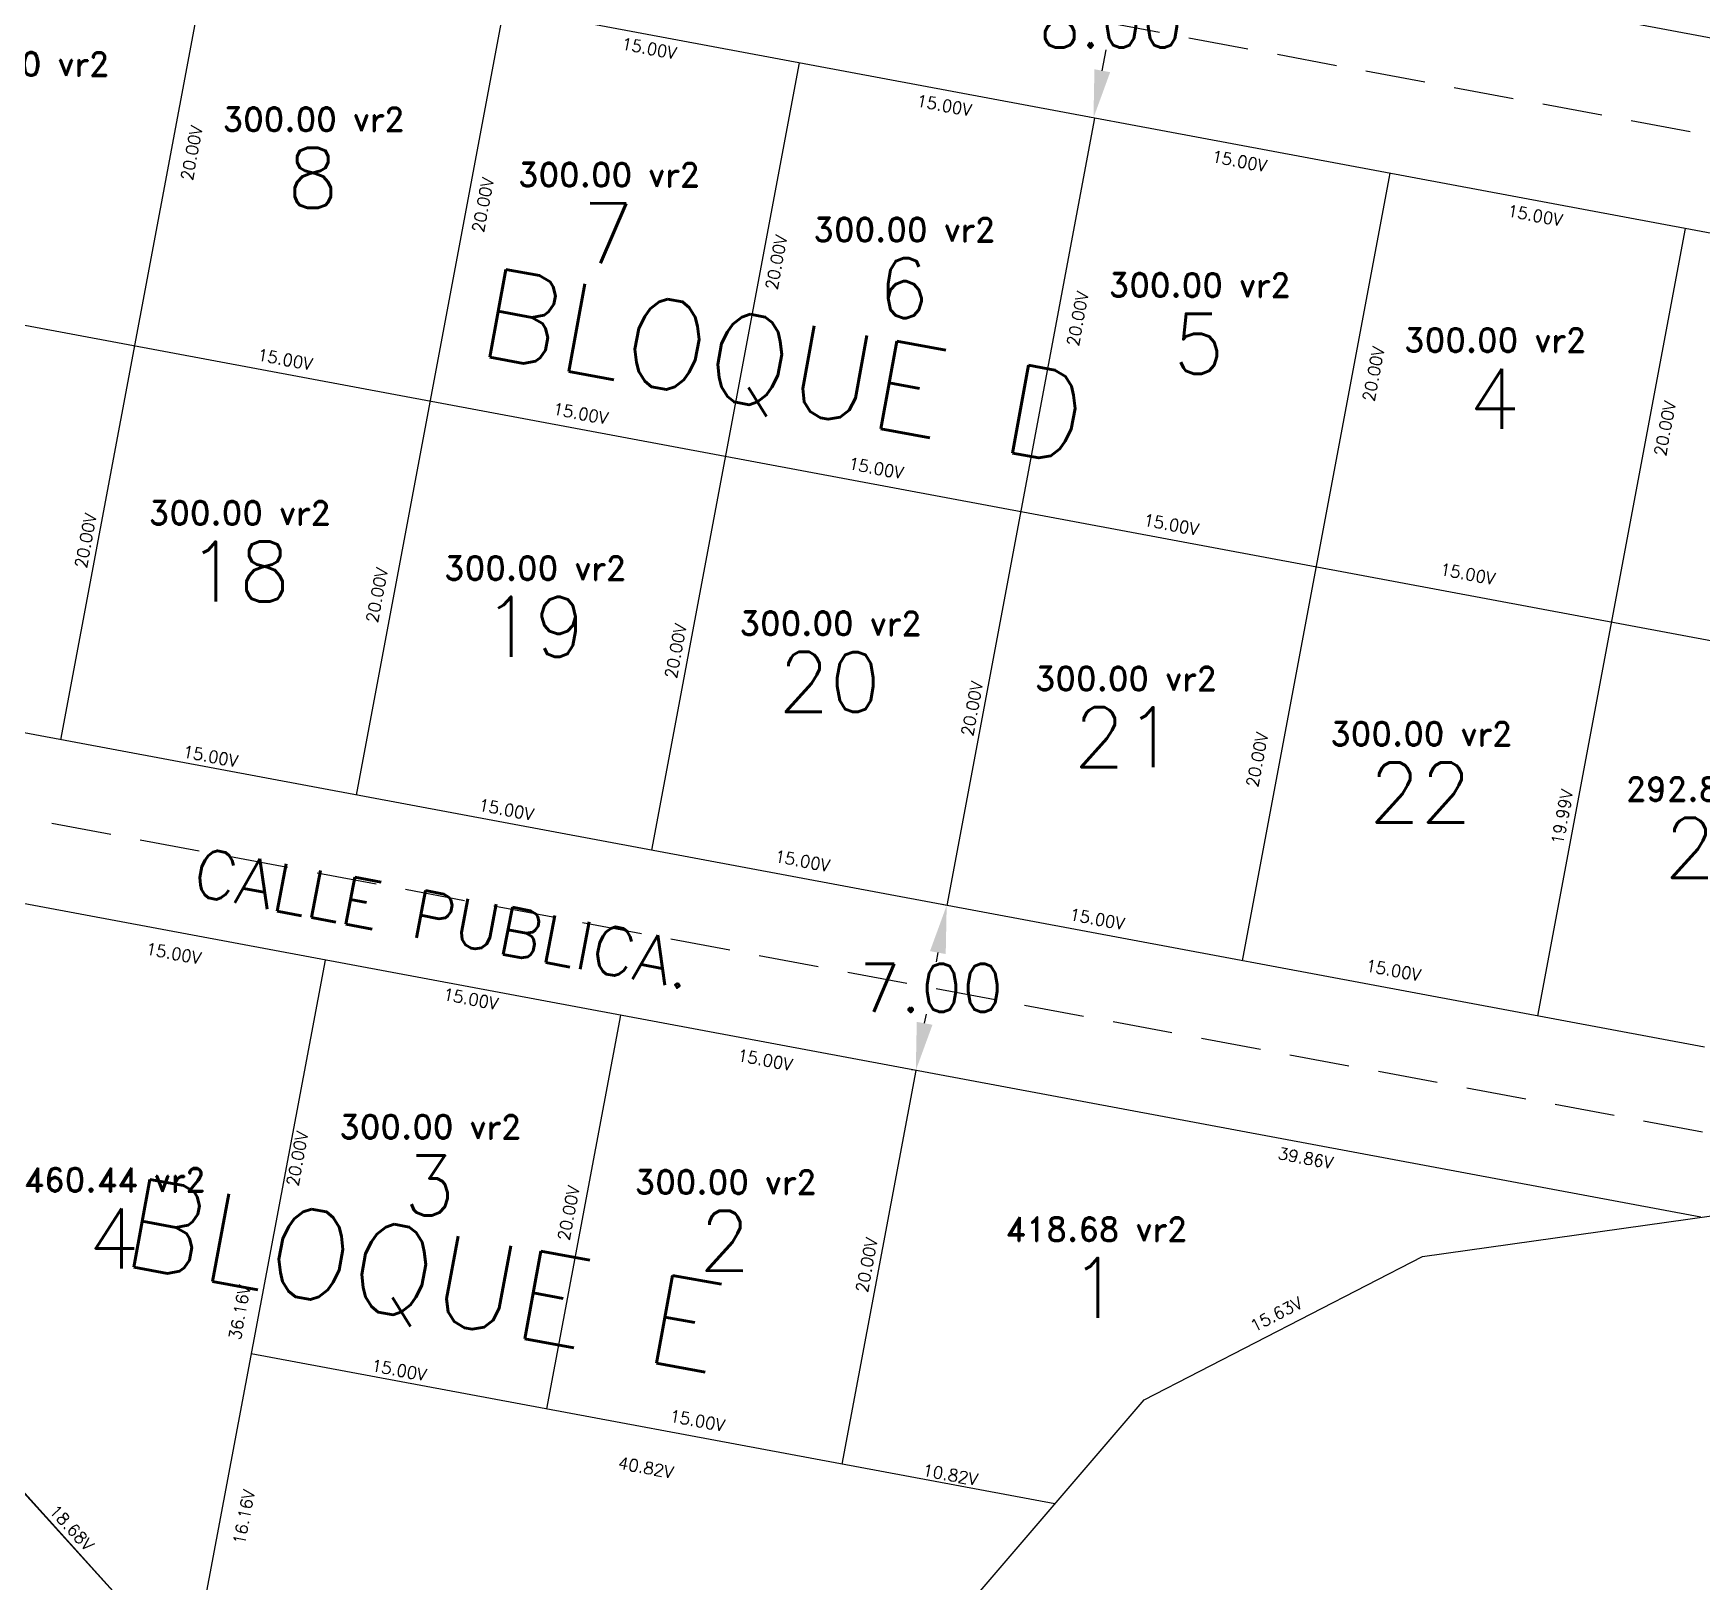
# Model space of a CAD drawing. Header units: metres. Extents: x 294898 to 295286, y 1620966 to 1622103.
# Drawn here: x 294975.3 to 295044.8, y 1621913.4 to 1621978 of the extents above; entities that cross this region are included whole.
import ezdxf
from ezdxf.enums import TextEntityAlignment as Align

# ---------------------------------------------------------------- set-up
doc = ezdxf.new("R2010")
doc.units = ezdxf.units.M
doc.linetypes.add('DASHED2', pattern=[0.375, 0.25, -0.125])
doc.layers.add('CVL_CUADCON_TIT', color=1, linetype='Continuous')
doc.layers.add('Medidas Numeracion', color=7, linetype='Continuous')
doc.styles.add('HUECA1', font='hueca1.shx')
doc.styles.get("Standard").update_dxf_attribs({"font": 'simplex.shx'})
doc.dimstyles.new('COTAS LOTES', dxfattribs={"dimscale": 0.25, "dimtxt": 2, "dimasz": 0.18, "dimexe": 0.18, "dimexo": 0.0625, "dimgap": 0.09, "dimtad": 0, "dimlfac": 1.1976, "dimzin": 0, "dimdsep": 46, "dimtxsty": 'Standard', "dimblk": 'NONE', "dimcen": 0, "dimse1": 1, "dimse2": 1, "dimsd1": 1, "dimsd2": 1, "dimadec": 0, "dimazin": 0, "dimtfac": 1, "dimtofl": 0, "dimtmove": 0, "dimatfit": 3, "dimldrblk": 'NONE', "dimfxl": 1, "dimtolj": 1, "dimtzin": 0, "dimarcsym": 0})
doc.dimstyles.get("Standard").update_dxf_attribs({"dimtxt": 0.18, "dimasz": 0.18, "dimexe": 0.18, "dimexo": 0.0625, "dimgap": 0.09, "dimtad": 0, "dimtih": 1, "dimtoh": 1, "dimdec": 4, "dimzin": 0, "dimdsep": 46, "dimtxsty": 'Standard', "dimcen": 0.09, "dimadec": 0, "dimazin": 0, "dimtfac": 1, "dimtdec": 4, "dimtofl": 0, "dimtmove": 0, "dimatfit": 3, "dimfxl": 1, "dimtolj": 1, "dimtzin": 0, "dimarcsym": 0})

# ---------------------------------------------------------------- blocks, each defined once
blk = doc.blocks.new('*D158')
at = {"layer": 'Defpoints', "color": 0, "transparency": 16777216}
for p in [(295044.122, 1621969.861, 774.533), (295056.432, 1621967.552, 774.533), (295056.285, 1621966.767)]:
    blk.add_point(p, dxfattribs=at)
at = {"color": 0, "transparency": 16777216, "insert": (295050.13, 1621967.922), "char_height": 0.5, "attachment_point": 5, "rotation": 349.37377}
blk.add_mtext('\\A1;15.00V', dxfattribs=at)
blk = doc.blocks.new('_None')
blk = doc.blocks.new('*D159')
at = {"layer": 'Defpoints', "color": 0, "transparency": 16777216}
for p in [(295044.122, 1621969.861, 774.533), (295041.043, 1621953.448, 774.533), (295041.734, 1621953.318)]:
    blk.add_point(p, dxfattribs=at)
at = {"color": 0, "transparency": 16777216, "insert": (295043.274, 1621961.525), "char_height": 0.5, "attachment_point": 5, "rotation": 79.37377}
blk.add_mtext('\\A1;20.00V', dxfattribs=at)
blk = doc.blocks.new('*D160')
at = {"layer": 'Defpoints', "color": 0, "transparency": 16777216}
for p in [(295041.043, 1621953.448, 774.533), (295053.527, 1621952.066), (295053.353, 1621951.138, 774.533)]:
    blk.add_point(p, dxfattribs=at)
at = {"color": 0, "transparency": 16777216, "insert": (295047.372, 1621953.22), "char_height": 0.5, "attachment_point": 5, "rotation": 349.37377}
blk.add_mtext('\\A1;15.00V', dxfattribs=at)
blk = doc.blocks.new('*D161')
at = {"layer": 'Defpoints', "color": 0, "transparency": 16777216}
for p in [(295031.81, 1621972.164, 774.533), (295044.122, 1621969.861, 774.533), (295044.009, 1621969.259)]:
    blk.add_point(p, dxfattribs=at)
at = {"color": 0, "transparency": 16777216, "insert": (295037.854, 1621970.41), "char_height": 0.5, "attachment_point": 5, "rotation": 349.40728}
blk.add_mtext('\\A1;15.00V', dxfattribs=at)
blk = doc.blocks.new('*D162')
at = {"layer": 'Defpoints', "color": 0, "transparency": 16777216}
for p in [(295031.81, 1621972.164, 774.533), (295028.731, 1621955.75, 774.533), (295029.587, 1621955.59)]:
    blk.add_point(p, dxfattribs=at)
at = {"color": 0, "transparency": 16777216, "insert": (295031.127, 1621963.796), "char_height": 0.5, "attachment_point": 5, "rotation": 79.37377}
blk.add_mtext('\\A1;20.00V', dxfattribs=at)
blk = doc.blocks.new('*D163')
at = {"layer": 'Defpoints', "color": 0, "transparency": 16777216}
for p in [(295028.731, 1621955.75, 774.533), (295041.203, 1621954.305), (295041.041, 1621953.441, 774.533)]:
    blk.add_point(p, dxfattribs=at)
at = {"color": 0, "transparency": 16777216, "insert": (295035.048, 1621955.46), "char_height": 0.5, "attachment_point": 5, "rotation": 349.37377}
blk.add_mtext('\\A1;15.00V', dxfattribs=at)
blk = doc.blocks.new('*D164')
at = {"layer": 'Defpoints', "color": 0, "transparency": 16777216}
for p in [(295019.499, 1621974.466, 774.533), (295031.809, 1621972.157, 774.533), (295031.689, 1621971.517)]:
    blk.add_point(p, dxfattribs=at)
at = {"color": 0, "transparency": 16777216, "insert": (295025.534, 1621972.672), "char_height": 0.5, "attachment_point": 5, "rotation": 349.37377}
blk.add_mtext('\\A1;15.00V', dxfattribs=at)
blk = doc.blocks.new('*D165')
at = {"layer": 'Defpoints', "color": 0, "transparency": 16777216}
for p in [(295019.499, 1621974.466, 774.533), (295016.429, 1621958.051, 774.533), (295017.262, 1621957.895)]:
    blk.add_point(p, dxfattribs=at)
at = {"color": 0, "transparency": 16777216, "insert": (295018.797, 1621966.103), "char_height": 0.5, "attachment_point": 5, "rotation": 79.40728}
blk.add_mtext('\\A1;20.00V', dxfattribs=at)
blk = doc.blocks.new('*D166')
at = {"layer": 'Defpoints', "color": 0, "transparency": 16777216}
for p in [(295016.419, 1621958.053, 774.533), (295028.846, 1621956.368), (295028.731, 1621955.75, 774.533)]:
    blk.add_point(p, dxfattribs=at)
at = {"color": 0, "transparency": 16777216, "insert": (295022.691, 1621957.519), "char_height": 0.5, "attachment_point": 5, "rotation": 349.40728}
blk.add_mtext('\\A1;15.00V', dxfattribs=at)
blk = doc.blocks.new('*D167')
at = {"layer": 'Defpoints', "color": 0, "transparency": 16777216}
for p in [(295004.108, 1621960.355, 774.533), (295016.544, 1621958.715), (295016.418, 1621958.045, 774.533)]:
    blk.add_point(p, dxfattribs=at)
at = {"color": 0, "transparency": 16777216, "insert": (295010.389, 1621959.87), "char_height": 0.5, "attachment_point": 5, "rotation": 349.37377}
blk.add_mtext('\\A1;15.00V', dxfattribs=at)
blk = doc.blocks.new('*D168')
at = {"layer": 'Defpoints', "color": 0, "transparency": 16777216}
for p in [(295007.187, 1621976.769, 774.533), (295004.117, 1621960.353, 774.533), (295004.699, 1621960.245)]:
    blk.add_point(p, dxfattribs=at)
at = {"color": 0, "transparency": 16777216, "insert": (295006.234, 1621968.452), "char_height": 0.5, "attachment_point": 5, "rotation": 79.40728}
blk.add_mtext('\\A1;20.00V', dxfattribs=at)
blk = doc.blocks.new('*D169')
at = {"layer": 'Defpoints', "color": 0, "transparency": 16777216}
for p in [(295007.187, 1621976.769, 774.533), (295019.499, 1621974.466, 774.533), (295019.383, 1621973.846)]:
    blk.add_point(p, dxfattribs=at)
at = {"color": 0, "transparency": 16777216, "insert": (295013.227, 1621974.998), "char_height": 0.5, "attachment_point": 5, "rotation": 349.40728}
blk.add_mtext('\\A1;15.00V', dxfattribs=at)
blk = doc.blocks.new('*D170')
at = {"layer": 'Defpoints', "color": 0, "transparency": 16777216}
for p in [(294991.796, 1621962.658, 774.533), (295004.228, 1621960.997), (295004.107, 1621960.348, 774.533)]:
    blk.add_point(p, dxfattribs=at)
at = {"color": 0, "transparency": 16777216, "insert": (294998.073, 1621962.151), "char_height": 0.5, "attachment_point": 5, "rotation": 349.37377}
blk.add_mtext('\\A1;15.00V', dxfattribs=at)
blk = doc.blocks.new('*D171')
at = {"layer": 'Defpoints', "color": 0, "transparency": 16777216}
for p in [(294979.485, 1621964.96, 774.533), (294979.596, 1621965.557), (294991.796, 1621962.658, 774.533)]:
    blk.add_point(p, dxfattribs=at)
at = {"color": 0, "transparency": 16777216, "insert": (294985.752, 1621964.405), "char_height": 0.5, "attachment_point": 5, "rotation": 349.40728}
blk.add_mtext('\\A1;15.00V', dxfattribs=at)
blk = doc.blocks.new('*D172')
at = {"layer": 'Defpoints', "color": 0, "transparency": 16777216}
for p in [(294982.564, 1621981.374, 774.533), (294983.404, 1621981.216), (294979.485, 1621964.96, 774.533)]:
    blk.add_point(p, dxfattribs=at)
at = {"color": 0, "transparency": 16777216, "insert": (294981.864, 1621973.009), "char_height": 0.5, "attachment_point": 5, "rotation": 79.37499}
blk.add_mtext('\\A1;20.00V', dxfattribs=at)
blk = doc.blocks.new('*D174')
at = {"layer": 'Defpoints', "color": 0, "transparency": 16777216}
for p in [(294994.876, 1621979.071, 774.533), (294991.796, 1621962.658, 774.533), (294992.446, 1621962.536)]:
    blk.add_point(p, dxfattribs=at)
at = {"color": 0, "transparency": 16777216, "insert": (294994.005, 1621970.847), "char_height": 0.5, "attachment_point": 5, "rotation": 79.37377}
blk.add_mtext('\\A1;20.00V', dxfattribs=at)
blk = doc.blocks.new('*D175')
at = {"layer": 'Defpoints', "color": 0, "transparency": 16777216}
for p in [(294994.875, 1621979.068, 774.533), (295007.185, 1621976.758, 774.533), (295007.084, 1621976.218)]:
    blk.add_point(p, dxfattribs=at)
at = {"color": 0, "transparency": 16777216, "insert": (295000.929, 1621977.373), "char_height": 0.5, "attachment_point": 5, "rotation": 349.37377}
blk.add_mtext('\\A1;15.00V', dxfattribs=at)
blk = doc.blocks.new('*D178')
at = {"layer": 'Defpoints', "color": 0, "transparency": 16777216}
for p in [(294967.173, 1621967.262, 774.533), (294979.483, 1621964.953, 774.533), (294979.597, 1621965.557)]:
    blk.add_point(p, dxfattribs=at)
at = {"color": 0, "transparency": 16777216, "insert": (294973.442, 1621966.711), "char_height": 0.5, "attachment_point": 5, "rotation": 349.37377}
blk.add_mtext('\\A1;15.00V', dxfattribs=at)
blk = doc.blocks.new('*D204')
at = {"layer": 'Defpoints', "color": 0, "transparency": 16777216}
for p in [(295041.803, 1621979.24), (295041.657, 1621978.461, 774.533), (295053.969, 1621976.159, 774.533)]:
    blk.add_point(p, dxfattribs=at)
at = {"color": 0, "transparency": 16777216, "insert": (295047.959, 1621978.088), "char_height": 0.5, "attachment_point": 5, "rotation": 349.40728}
blk.add_mtext('\\A1;15.00V', dxfattribs=at)
blk = doc.blocks.new('*D270')
at = {"layer": 'Defpoints', "color": 0, "transparency": 16777216}
for p in [(294971.262, 1621921.131, 774.533), (294982.16, 1621909.97), (294981.859, 1621909.691, 774.533)]:
    blk.add_point(p, dxfattribs=at)
at = {"color": 0, "transparency": 16777216, "insert": (294976.862, 1621915.69), "char_height": 0.5, "attachment_point": 5, "rotation": 312.81007}
blk.add_mtext('\\A1;18.68V', dxfattribs=at)
blk = doc.blocks.new('*D271')
at = {"layer": 'Defpoints', "color": 0, "transparency": 16777216}
for p in [(294986.638, 1621939.511), (294987.409, 1621939.367, 774.533), (294981.859, 1621909.691, 774.533)]:
    blk.add_point(p, dxfattribs=at)
at = {"color": 0, "transparency": 16777216, "insert": (294983.863, 1621924.673), "char_height": 0.5, "attachment_point": 5, "rotation": 79.40728}
blk.add_mtext('\\A1;36.16V', dxfattribs=at)
blk = doc.blocks.new('*D272')
at = {"layer": 'Defpoints', "color": 0, "transparency": 16777216}
for p in [(294975.114, 1621941.666, 774.533), (294974.951, 1621940.795), (294987.426, 1621939.364, 774.533)]:
    blk.add_point(p, dxfattribs=at)
at = {"color": 0, "transparency": 16777216, "insert": (294981.107, 1621939.644), "char_height": 0.5, "attachment_point": 5, "rotation": 349.40728}
blk.add_mtext('\\A1;15.00V', dxfattribs=at)
blk = doc.blocks.new('*D273')
at = {"layer": 'Defpoints', "color": 0, "transparency": 16777216}
for p in [(294987.426, 1621939.364, 774.533), (294987.339, 1621938.898), (294999.736, 1621937.054, 774.533)]:
    blk.add_point(p, dxfattribs=at)
at = {"color": 0, "transparency": 16777216, "insert": (294993.494, 1621937.743), "char_height": 0.5, "attachment_point": 5, "rotation": 349.37372}
blk.add_mtext('\\A1;15.00V', dxfattribs=at)
blk = doc.blocks.new('*D274')
at = {"layer": 'Defpoints', "color": 0, "transparency": 16777216}
for p in [(294984.431, 1621923.403), (294984.346, 1621922.95, 774.533), (294996.658, 1621920.648, 774.533)]:
    blk.add_point(p, dxfattribs=at)
at = {"color": 0, "transparency": 16777216, "insert": (294990.502, 1621922.268), "char_height": 0.5, "attachment_point": 5, "rotation": 349.40728}
blk.add_mtext('\\A1;15.00V', dxfattribs=at)
blk = doc.blocks.new('*D275')
at = {"layer": 'Defpoints', "color": 0, "transparency": 16777216}
for p in [(294999.144, 1621937.165), (294999.736, 1621937.054, 774.533), (294996.657, 1621920.644, 774.533)]:
    blk.add_point(p, dxfattribs=at)
at = {"color": 0, "transparency": 16777216, "insert": (294997.577, 1621928.812), "char_height": 0.5, "attachment_point": 5, "rotation": 79.37377}
blk.add_mtext('\\A1;20.00V', dxfattribs=at)
blk = doc.blocks.new('*D276')
at = {"layer": 'Defpoints', "color": 0, "transparency": 16777216}
for p in [(294987.409, 1621939.367, 774.533), (294987.801, 1621939.294), (294984.346, 1621922.95, 774.533)]:
    blk.add_point(p, dxfattribs=at)
at = {"color": 0, "transparency": 16777216, "insert": (294986.27, 1621931.086), "char_height": 0.5, "attachment_point": 5, "rotation": 79.43435}
blk.add_mtext('\\A1;20.00V', dxfattribs=at)
blk = doc.blocks.new('*D277')
at = {"layer": 'Defpoints', "color": 0, "transparency": 16777216}
for p in [(294996.657, 1621920.644, 774.533), (295009.094, 1621919.012), (295008.97, 1621918.345, 774.533)]:
    blk.add_point(p, dxfattribs=at)
at = {"color": 0, "transparency": 16777216, "insert": (295002.938, 1621920.162), "char_height": 0.5, "attachment_point": 5, "rotation": 349.42404}
blk.add_mtext('\\A1;15.00V', dxfattribs=at)
blk = doc.blocks.new('*D278')
at = {"layer": 'Defpoints', "color": 0, "transparency": 16777216}
for p in [(295011.536, 1621934.855), (295012.04, 1621934.761, 774.533), (295008.97, 1621918.345, 774.533)]:
    blk.add_point(p, dxfattribs=at)
at = {"color": 0, "transparency": 16777216, "insert": (295010.001, 1621926.647), "char_height": 0.5, "attachment_point": 5, "rotation": 79.40728}
blk.add_mtext('\\A1;20.00V', dxfattribs=at)
blk = doc.blocks.new('*D279')
at = {"layer": 'Defpoints', "color": 0, "transparency": 16777216}
for p in [(294999.736, 1621937.054, 774.533), (295012.049, 1621934.759, 774.533), (295011.917, 1621934.051)]:
    blk.add_point(p, dxfattribs=at)
at = {"color": 0, "transparency": 16777216, "insert": (295005.761, 1621935.199), "char_height": 0.5, "attachment_point": 5, "rotation": 349.44084}
blk.add_mtext('\\A1;15.00V', dxfattribs=at)
blk = doc.blocks.new('*D280')
at = {"layer": 'Defpoints', "color": 0, "transparency": 16777216}
for p in [(295012.049, 1621934.759, 774.533), (295044.653, 1621928.047), (295044.764, 1621928.641, 774.533)]:
    blk.add_point(p, dxfattribs=at)
at = {"color": 0, "transparency": 16777216, "insert": (295028.295, 1621931.106), "char_height": 0.5, "attachment_point": 5, "rotation": 349.40729}
blk.add_mtext('\\A1;39.86V', dxfattribs=at)
blk = doc.blocks.new('*D282')
at = {"layer": 'Defpoints', "color": 0, "transparency": 16777216}
for p in [(295033.163, 1621927.008, 761.993), (295021.266, 1621921.601), (295021.565, 1621921.022, 762.122)]:
    blk.add_point(p, dxfattribs=at)
at = {"color": 0, "transparency": 16777216, "insert": (295027.065, 1621924.594), "char_height": 0.5, "attachment_point": 5, "rotation": 27.29932}
blk.add_mtext('\\A1;15.63V', dxfattribs=at)
blk = doc.blocks.new('*D284')
at = {"layer": 'Defpoints', "color": 0, "transparency": 16777216}
for p in [(295008.97, 1621918.345, 774.533), (295017.92, 1621917.072), (295017.848, 1621916.685, 774.533)]:
    blk.add_point(p, dxfattribs=at)
at = {"color": 0, "transparency": 16777216, "insert": (295013.481, 1621917.903), "char_height": 0.5, "attachment_point": 5, "rotation": 349.40728}
blk.add_mtext('\\A1;10.82V', dxfattribs=at)
blk = doc.blocks.new('*D288')
at = {"layer": 'Defpoints', "color": 0, "transparency": 16777216}
for p in [(294984.346, 1621922.95, 774.533), (294985.287, 1621922.774), (294981.859, 1621909.691, 774.533)]:
    blk.add_point(p, dxfattribs=at)
at = {"color": 0, "transparency": 16777216, "insert": (294984.044, 1621916.144), "char_height": 0.5, "attachment_point": 5, "rotation": 79.37377}
blk.add_mtext('\\A1;16.16V', dxfattribs=at)
blk = doc.blocks.new('*D289')
at = {"layer": 'Defpoints', "color": 0, "transparency": 16777216}
for p in [(294984.346, 1621922.95, 774.533), (295017.848, 1621916.685, 774.533), (295017.546, 1621915.069)]:
    blk.add_point(p, dxfattribs=at)
at = {"color": 0, "transparency": 16777216, "insert": (295000.795, 1621918.202), "char_height": 0.5, "attachment_point": 5, "rotation": 349.40728}
blk.add_mtext('\\A1;40.82V', dxfattribs=at)
blk = doc.blocks.new('*D294')
at = {"layer": 'Defpoints', "color": 0, "transparency": 16777216}
for p in [(294964.094, 1621950.849, 774.533), (294976.524, 1621949.179), (294976.405, 1621948.546, 774.533)]:
    blk.add_point(p, dxfattribs=at)
at = {"color": 0, "transparency": 16777216, "insert": (294970.503, 1621950.305), "char_height": 0.5, "attachment_point": 5, "rotation": 349.40728}
blk.add_mtext('\\A1;15.00V', dxfattribs=at)
blk = doc.blocks.new('*D295')
at = {"layer": 'Defpoints', "color": 0, "transparency": 16777216}
for p in [(294978.987, 1621965.053), (294979.485, 1621964.96, 774.533), (294976.405, 1621948.546, 774.533)]:
    blk.add_point(p, dxfattribs=at)
at = {"color": 0, "transparency": 16777216, "insert": (294977.447, 1621956.846), "char_height": 0.5, "attachment_point": 5, "rotation": 79.37255}
blk.add_mtext('\\A1;20.00V', dxfattribs=at)
blk = doc.blocks.new('*D296')
at = {"layer": 'Defpoints', "color": 0, "transparency": 16777216}
for p in [(294976.405, 1621948.546, 774.533), (294988.715, 1621946.236, 774.533), (294988.803, 1621946.706)]:
    blk.add_point(p, dxfattribs=at)
at = {"color": 0, "transparency": 16777216, "insert": (294982.648, 1621947.86), "char_height": 0.5, "attachment_point": 5, "rotation": 349.37377}
blk.add_mtext('\\A1;15.00V', dxfattribs=at)
blk = doc.blocks.new('*D297')
at = {"layer": 'Defpoints', "color": 0, "transparency": 16777216}
for p in [(294991.127, 1621962.783), (294991.796, 1621962.658, 774.533), (294988.717, 1621946.244, 774.533)]:
    blk.add_point(p, dxfattribs=at)
at = {"color": 0, "transparency": 16777216, "insert": (294989.588, 1621954.576), "char_height": 0.5, "attachment_point": 5, "rotation": 79.37471}
blk.add_mtext('\\A1;20.00V', dxfattribs=at)
blk = doc.blocks.new('*D298')
at = {"layer": 'Defpoints', "color": 0, "transparency": 16777216}
for p in [(294988.717, 1621946.244, 774.533), (295001.13, 1621944.486), (295001.028, 1621943.941, 774.533)]:
    blk.add_point(p, dxfattribs=at)
at = {"color": 0, "transparency": 16777216, "insert": (294994.974, 1621945.637), "char_height": 0.5, "attachment_point": 5, "rotation": 349.40728}
blk.add_mtext('\\A1;15.00V', dxfattribs=at)
blk = doc.blocks.new('*D299')
at = {"layer": 'Defpoints', "color": 0, "transparency": 16777216}
for p in [(295004.117, 1621960.353, 774.533), (295000.495, 1621944.042), (295001.028, 1621943.941, 774.533)]:
    blk.add_point(p, dxfattribs=at)
at = {"color": 0, "transparency": 16777216, "insert": (295002.039, 1621952.248), "char_height": 0.5, "attachment_point": 5, "rotation": 79.34026}
blk.add_mtext('\\A1;20.00V', dxfattribs=at)
blk = doc.blocks.new('*D300')
at = {"layer": 'Defpoints', "color": 0, "transparency": 16777216}
for p in [(295001.028, 1621943.941, 774.533), (295013.472, 1621942.347), (295013.34, 1621941.639, 774.533)]:
    blk.add_point(p, dxfattribs=at)
at = {"color": 0, "transparency": 16777216, "insert": (295007.317, 1621943.498), "char_height": 0.5, "attachment_point": 5, "rotation": 349.40728}
blk.add_mtext('\\A1;15.00V', dxfattribs=at)
blk = doc.blocks.new('*D301')
at = {"layer": 'Defpoints', "color": 0, "transparency": 16777216}
for p in [(295015.957, 1621958.14), (295016.429, 1621958.051, 774.533), (295013.34, 1621941.639, 774.533)]:
    blk.add_point(p, dxfattribs=at)
at = {"color": 0, "transparency": 16777216, "insert": (295014.396, 1621949.847), "char_height": 0.5, "attachment_point": 5, "rotation": 79.34026}
blk.add_mtext('\\A1;20.00V', dxfattribs=at)
blk = doc.blocks.new('*D302')
at = {"layer": 'Defpoints', "color": 0, "transparency": 16777216}
for p in [(295013.34, 1621941.639, 774.533), (295025.761, 1621939.922), (295025.651, 1621939.337, 774.533)]:
    blk.add_point(p, dxfattribs=at)
at = {"color": 0, "transparency": 16777216, "insert": (295019.605, 1621941.073), "char_height": 0.5, "attachment_point": 5, "rotation": 349.40728}
blk.add_mtext('\\A1;15.00V', dxfattribs=at)
blk = doc.blocks.new('*D303')
at = {"layer": 'Defpoints', "color": 0, "transparency": 16777216}
for p in [(295027.818, 1621955.922), (295028.731, 1621955.75, 774.533), (295025.652, 1621939.337, 774.533)]:
    blk.add_point(p, dxfattribs=at)
at = {"color": 0, "transparency": 16777216, "insert": (295026.278, 1621947.715), "char_height": 0.5, "attachment_point": 5, "rotation": 79.37496}
blk.add_mtext('\\A1;20.00V', dxfattribs=at)
blk = doc.blocks.new('*D304')
at = {"layer": 'Defpoints', "color": 0, "transparency": 16777216}
for p in [(295025.652, 1621939.337, 774.533), (295038.104, 1621937.783), (295037.962, 1621937.027, 774.533)]:
    blk.add_point(p, dxfattribs=at)
at = {"color": 0, "transparency": 16777216, "insert": (295031.949, 1621938.938), "char_height": 0.5, "attachment_point": 5, "rotation": 349.37377}
blk.add_mtext('\\A1;15.00V', dxfattribs=at)
blk = doc.blocks.new('*D305')
at = {"layer": 'Defpoints', "color": 0, "transparency": 16777216}
for p in [(295041.041, 1621953.441, 774.533), (295037.451, 1621937.13), (295037.963, 1621937.034, 774.533)]:
    blk.add_point(p, dxfattribs=at)
at = {"color": 0, "transparency": 16777216, "insert": (295038.99, 1621945.334), "char_height": 0.5, "attachment_point": 5, "rotation": 79.37377}
blk.add_mtext('\\A1;19.99V', dxfattribs=at)
blk = doc.blocks.new('*D316')
at = {"color": 0, "lineweight": -2, "transparency": 16777216}
for p, q in [((295020.908, 1621982.341), (295020.749, 1621982.371)), ((295020.558, 1621980.372), (295020.394, 1621979.496)), ((295019.823, 1621976.44), (295019.986, 1621977.316)), ((295019.437, 1621974.478), (295019.278, 1621974.508))]:
    blk.add_line(p, q, dxfattribs=at)
at = {"color": 0, "transparency": 16777216}
for points in [[(295020.23, 1621980.434), (295020.886, 1621980.311), (295020.926, 1621982.338)], [(295019.495, 1621976.502), (295020.15, 1621976.379), (295019.455, 1621974.474)]]:
    blk.add_solid(points, dxfattribs=at)
at = {"layer": 'Defpoints', "color": 0, "transparency": 16777216}
for p in [(295020.926, 1621982.338), (295020.97, 1621982.33, 774.533), (295019.499, 1621974.466, 774.533)]:
    blk.add_point(p, dxfattribs=at)
at = {"color": 0, "transparency": 16777216, "insert": (295020.19, 1621978.406), "char_height": 2, "attachment_point": 5}
blk.add_mtext('\\A1;8.00', dxfattribs=at)
blk = doc.blocks.new('*D317')
at = {"color": 0, "lineweight": -2, "transparency": 16777216}
for p, q in [((295013.274, 1621941.651), (295013.159, 1621941.673)), ((295012.968, 1621939.674), (295012.896, 1621939.289)), ((295012.417, 1621936.725), (295012.489, 1621937.109)), ((295011.988, 1621934.771), (295011.872, 1621934.792))]:
    blk.add_line(p, q, dxfattribs=at)
at = {"color": 0, "transparency": 16777216}
for points in [[(295012.641, 1621939.735), (295013.296, 1621939.613), (295013.336, 1621941.64)], [(295012.089, 1621936.786), (295012.744, 1621936.664), (295012.049, 1621934.759)]]:
    blk.add_solid(points, dxfattribs=at)
at = {"layer": 'Defpoints', "color": 0, "transparency": 16777216}
for p in [(295013.336, 1621941.64, 774.533), (295013.336, 1621941.64), (295012.049, 1621934.759, 774.533)]:
    blk.add_point(p, dxfattribs=at)
at = {"color": 0, "transparency": 16777216, "insert": (295012.693, 1621938.199), "char_height": 2, "attachment_point": 5}
blk.add_mtext('\\A1;7.00', dxfattribs=at)
blk = doc.blocks.new('*D322')
at = {"layer": 'Defpoints', "color": 0, "transparency": 16777216}
for p in [(295135.463, 1622039.414, 769.142), (295196.827, 1622025.001, 769.142), (294948.109, 1620966.087)]:
    blk.add_point(p, dxfattribs=at)
at = {"color": 0, "transparency": 16777216, "insert": (294917.427, 1620973.293), "char_height": 0.5, "attachment_point": 5, "rotation": 346.78194}
blk.add_mtext('\\A1;75.49V', dxfattribs=at)

msp = doc.modelspace()

# ---------------------------------------------------------------- linework, layer by layer
for p, q in [((294982.5643, 1621981.3736, 774.533), (294976.4052, 1621948.5463, 774.533)), ((294994.8758, 1621979.0711, 774.533), (294988.7168, 1621946.2439, 774.533)), ((295007.1874, 1621976.7687, 774.533), (295001.0284, 1621943.9415, 774.533)), ((295019.4989, 1621974.4663, 774.533), (295013.3399, 1621941.639, 774.533)), ((295031.8105, 1621972.1638, 774.533), (295025.6515, 1621939.3366, 774.533)), ((295044.1221, 1621969.8614, 774.533), (295037.963, 1621937.0342, 774.533)), ((294987.426, 1621939.3639, 774.533), (294981.8588, 1621909.6909, 774.533)), ((294999.7376, 1621937.0615, 774.533), (294996.6581, 1621920.6479, 774.533)), ((295012.0491, 1621934.7591, 774.533), (295008.9696, 1621918.3455, 774.533))]:
    msp.add_line(p, q)
at = {"flags": 128}
for points, elevation in [([(295143.939, 1621977.535), (295082.9276, 1621983.9339), (295084.751, 1622004.381), (295023.1999, 1622015.9291), (294973.9456, 1622025.0957), (294929.8225, 1622033.3547), (294920.0855, 1622024.2085), (294915.3228, 1622002.0873), (294913.7299, 1621992.4565), (294921.3204, 1621972.6436), (294936.8468, 1621955.9443), (294945.02, 1621947.2944), (294953.9863, 1621937.8052), (294971.2616, 1621921.1308), (294981.1223, 1621910.2472), (294995.4724, 1621899.4075), (295003.213, 1621899.609), (295021.565, 1621921.022), (295033.163, 1621927.008), (295052.613, 1621929.746), (295069.983, 1621938.272), (295079.737, 1621941.977), (295098.661, 1621940.316)], 768.212), ([(295081.7706, 1621970.9593), (294915.3228, 1622002.0873)], 774.533), ([(295081.0567, 1621962.9541), (294914.0171, 1621994.1928)], 774.533), ([(294995.4724, 1621899.4075), (295003.213, 1621899.609), (295021.565, 1621921.022), (295033.163, 1621927.008), (295052.613, 1621929.746), (295069.983, 1621938.272), (295079.737, 1621941.977), (295090.956, 1621941.227), (295098.661, 1621940.316), (295116.951, 1621944.564), (295128.045, 1621945.185), (295142.227, 1621947.441), (295143.258, 1621962.641), (295143.939, 1621977.535)], 774.533), ([(295073.9974, 1621947.2848), (294920.0024, 1621976.0839)], 774.533), ([(295044.9233, 1621935.7325), (294936.8468, 1621955.9443)], 774.533), ([(294945.02, 1621947.2944), (294953.9863, 1621937.8052), (294971.4746, 1621920.9251), (294981.1223, 1621910.2472), (294995.4724, 1621899.4075)], 774.533), ([(295044.7636, 1621928.641), (294945.02, 1621947.2944)], 774.533), ([(295017.848, 1621916.6851), (294984.3465, 1621922.9503)], 774.533)]:
    msp.add_lwpolyline(points, dxfattribs=dict(at, elevation=elevation))
at = {"color": 1, "linetype": 'DASHED2', "ltscale": 10, "elevation": 774.533, "flags": 128}
for points in [[(295084.8699, 1621966.3104), (294910.7372, 1621998.8755)], [(295044.8435, 1621932.1868), (294934.249, 1621952.8694)]]:
    msp.add_lwpolyline(points, dxfattribs=at)

# ---------------------------------------------------------------- texts
at = {"insert": (294982.1836, 1621944.0628), "char_height": 2, "attachment_point": 1, "rotation": 349.161237}
msp.add_mtext_dynamic_manual_height_columns('CALLE PUBLICA.', width=70.512286, gutter_width=1, heights=[0], dxfattribs=at)
at = {"layer": 'CVL_CUADCON_TIT', "color": 5, "char_height": 3.71873, "attachment_point": 1, "rotation": 349.59763}
for s, insert in [('BLOQUE D', (294994.3333, 1621968.2725)), ('BLOQUE E', (294979.4934, 1621930.3326))]:
    msp.add_mtext_dynamic_manual_height_columns(s, width=28.074819, gutter_width=18.5936, heights=[0], dxfattribs=dict(at, insert=insert))
at = {"layer": 'Medidas Numeracion', "color": 0, "style": 'HUECA1'}
for s, p in [('300.00 vr2', (294974.6396, 1621976.7229)), ('300.00 vr2', (294986.9504, 1621974.4168)), ('300.00 vr2', (294999.2607, 1621972.1072)), ('300.00 vr2', (295011.5742, 1621969.8156)), ('300.00 vr2', (295023.8845, 1621967.506)), ('300.00 vr2', (295036.1974, 1621965.2107)), ('300.00 vr2', (294983.8716, 1621958.0068)), ('300.00 vr2', (294996.1832, 1621955.7044)), ('300.00 vr2', (295008.4947, 1621953.402)), ('300.00 vr2', (295020.8063, 1621951.0995)), ('300.00 vr2', (295033.1179, 1621948.7971)), ('292.83 vr2', (295045.4281, 1621946.4875)), ('300.00 vr2', (294991.8129, 1621932.4108)), ('460.44 vr2', (294978.6548, 1621930.2012)), ('300.00 vr2', (295004.1244, 1621930.1084)), ('418.68 vr2', (295019.5714, 1621928.1411, -774.533))]:
    msp.add_text(s, height=1, rotation=359.947712, dxfattribs=at).set_placement(p, align=Align.MIDDLE)
at = {"layer": 'Medidas Numeracion', "color": 0}
for s, p in [('8', (294986.9123, 1621971.9706)), ('7', (294999.2225, 1621969.661)), ('6', (295011.5361, 1621967.3693)), ('5', (295023.8463, 1621965.0597)), ('4', (295036.1592, 1621962.7645)), ('18', (294983.8334, 1621955.5606)), ('19', (294996.145, 1621953.2582)), ('20', (295008.4566, 1621950.9557)), ('21', (295020.7681, 1621948.6533)), ('22', (295033.0797, 1621946.3509)), ('23', (295045.3899, 1621944.0413)), ('3', (294991.7747, 1621929.9646)), ('4', (294978.6166, 1621927.755)), ('2', (295004.0863, 1621927.6622)), ('1', (295019.5333, 1621925.6949, -774.533))]:
    msp.add_text(s, height=2.5, rotation=359.947712, dxfattribs=at).set_placement(p, align=Align.MIDDLE)

# ---------------------------------------------------------------- dimensions: what is measured, and where the dimension line sits
for p1, p2, distance, picture, middle in [((295135.4632, 1622039.4142, 769.142), (295196.827, 1622025.001, 769.142), -1087.7316, '*D322', (294917.4269, 1620973.2933)), ((294979.4851, 1621964.9599, 774.533), (294982.5643, 1621981.3736, 774.533), -0.8543, '*D172', (294981.8644, 1621973.0092)), ((294994.8751, 1621979.0675, 774.533), (295007.1853, 1621976.7579, 774.533), -0.5491, '*D175', (295000.929, 1621977.373)), ((295053.9689, 1621976.1586, 774.533), (295041.6573, 1621978.4611, 774.533), -0.7921, '*D204', (295047.9587, 1621978.0884)), ((295007.1874, 1621976.7687, 774.533), (295004.1175, 1621960.3533, 774.533), 0.5918, '*D168', (295006.2341, 1621968.4522)), ((295007.1874, 1621976.7687, 774.533), (295019.4989, 1621974.4663, 774.533), -0.6306, '*D169', (295013.2272, 1621974.9976)), ((295019.4989, 1621974.4663, 774.533), (295016.429, 1621958.0509, 774.533), 0.8471, '*D165', (295018.7967, 1621966.1028)), ((295019.4989, 1621974.4663, 774.533), (295031.8091, 1621972.1566, 774.533), -0.6508, '*D164', (295025.534, 1621972.6719)), ((295031.8105, 1621972.1638, 774.533), (295028.731, 1621955.7502, 774.533), 0.8711, '*D162', (295031.1269, 1621963.7964)), ((295031.8105, 1621972.1638, 774.533), (295044.1221, 1621969.8614, 774.533), -0.6127, '*D161', (295037.8536, 1621970.4104)), ((295044.1221, 1621969.8614, 774.533), (295041.0425, 1621953.4478, 774.533), 0.7039, '*D159', (295043.2741, 1621961.5248)), ((295044.1221, 1621969.8614, 774.533), (295056.4323, 1621967.5518, 774.533), -0.7987, '*D158', (295050.1299, 1621967.9216)), ((294967.1732, 1621967.2624, 774.533), (294979.4834, 1621964.9527, 774.533), 0.6143, '*D178', (294973.4416, 1621966.7113)), ((294976.4051, 1621948.5458, 774.533), (294979.4851, 1621964.9599, 774.533), 0.5071, '*D295', (294977.4467, 1621956.8463)), ((294991.7963, 1621962.6575, 774.533), (294979.4847, 1621964.9599, 774.533), -0.607, '*D171', (294985.7521, 1621964.4054)), ((294988.7171, 1621946.2438, 774.533), (294991.7963, 1621962.6575, 774.533), 0.6807, '*D297', (294989.5876, 1621954.5762)), ((294991.7963, 1621962.6575, 774.533), (295004.1065, 1621960.3479, 774.533), 0.66, '*D170', (294998.0731, 1621962.1513)), ((295004.1175, 1621960.3533, 774.533), (295001.0284, 1621943.9415, 774.533), -0.5431, '*D299', (295002.0392, 1621952.2478)), ((295004.1079, 1621960.3551, 774.533), (295016.4181, 1621958.0455, 774.533), 0.6812, '*D167', (295010.3886, 1621959.8698)), ((295016.4194, 1621958.0527, 774.533), (295028.731, 1621955.7502, 774.533), 0.6281, '*D166', (295022.6907, 1621957.5188)), ((295025.6518, 1621939.3366, 774.533), (295028.731, 1621955.7502, 774.533), 0.9289, '*D303', (295026.2784, 1621947.7147)), ((295028.731, 1621955.7502, 774.533), (295041.0412, 1621953.4406, 774.533), 0.8794, '*D163', (295035.0482, 1621955.4597)), ((295041.0412, 1621953.4406, 774.533), (295037.963, 1621937.0342, 774.533), -0.5211, '*D305', (295038.9899, 1621945.3335)), ((295041.0425, 1621953.4478, 774.533), (295053.3528, 1621951.1382, 774.533), 0.9435, '*D160', (295047.3716, 1621953.2203)), ((294976.4051, 1621948.5458, 774.533), (294988.7154, 1621946.2362, 774.533), 0.4777, '*D296', (294982.6483, 1621947.8604)), ((294988.7168, 1621946.2439, 774.533), (295001.0284, 1621943.9415, 774.533), 0.5542, '*D298', (294994.9745, 1621945.6374)), ((295001.0284, 1621943.9415, 774.533), (295013.3399, 1621941.639, 774.533), 0.7204, '*D300', (295007.3166, 1621943.4984)), ((294987.426, 1621939.3639, 774.533), (294975.1144, 1621941.6664, 774.533), 0.8866, '*D272', (294981.1072, 1621939.6437)), ((295013.3399, 1621941.639, 774.533), (295025.6515, 1621939.3366, 774.533), 0.5956, '*D302', (295019.6052, 1621941.0733)), ((294981.8588, 1621909.6909, 774.533), (294987.4086, 1621939.3672, 774.533), 0.7841, '*D271', (294983.863, 1621924.6732)), ((294984.3465, 1621922.9503, 774.533), (294987.4086, 1621939.3672, 774.533), -0.3993, '*D276', (294986.2701, 1621931.0855)), ((294999.7362, 1621937.0543, 774.533), (294987.426, 1621939.3639, 774.533), 0.4741, '*D273', (294993.4937, 1621937.7431)), ((295025.6518, 1621939.3366, 774.533), (295037.9617, 1621937.027, 774.533), 0.7697, '*D304', (295031.9487, 1621938.9382)), ((294999.7362, 1621937.0543, 774.533), (295012.0491, 1621934.7591, 774.533), -0.7202, '*D279', (295005.7607, 1621935.1987)), ((295008.97, 1621918.3454, 774.533), (295012.0399, 1621934.7608, 774.533), 0.5131, '*D278', (295010.0006, 1621926.6474)), ((295012.0491, 1621934.7591, 774.533), (295044.7636, 1621928.641, 774.533), -0.6043, '*D280', (295028.2953, 1621931.106)), ((295033.163, 1621927.008, 761.993), (295021.565, 1621921.022, 762.122), -0.6511, '*D282', (295027.0654, 1621924.5936)), ((294981.8588, 1621909.6909, 774.533), (294984.3465, 1621922.9503, 774.533), -0.9574, '*D288', (294984.0436, 1621916.1441)), ((294984.3465, 1621922.9503, 774.533), (295017.848, 1621916.6851, 774.533), -1.6439, '*D289', (295000.7951, 1621918.2018)), ((294971.2616, 1621921.1308, 774.533), (294981.8588, 1621909.6909, 774.533), 0.4109, '*D270', (294976.8616, 1621915.6901)), ((294996.6574, 1621920.6443, 774.533), (295008.9696, 1621918.3455, 774.533), 0.6784, '*D277', (295002.938, 1621920.1618)), ((295008.97, 1621918.3454, 774.533), (295017.848, 1621916.6851, 774.533), 0.3941, '*D284', (295013.4815, 1621917.9026))]:
    dim = msp.add_aligned_dim(p1=p1, p2=p2, distance=distance, dimstyle='COTAS LOTES', override={"dimpost": 'V'})
    dim.commit()
    dim.dimension.update_dxf_attribs({"geometry": picture, "text_midpoint": middle})
at = {"color": 5}
for p1, p2, distance, picture, middle in [((295019.4989, 1621974.4663, 774.533), (295020.9695, 1621982.3299, 774.533), 0.0447, '*D316', (295020.1903, 1621978.4063)), ((295012.0491, 1621934.7591, 774.533), (295013.3359, 1621941.6398, 774.533), 0, '*D317', (295012.6925, 1621938.1994))]:
    dim = msp.add_aligned_dim(p1=p1, p2=p2, distance=distance, dimstyle='Standard', override={"dimtxt": 2, "dimasz": 2, "dimdec": 2}, dxfattribs=at)
    dim.commit()
    dim.dimension.update_dxf_attribs({"geometry": picture, "text_midpoint": middle})
for base, p1, p2, angle, picture, middle in [((294992.4461, 1621962.5356), (294994.8757, 1621979.0706, 774.533), (294991.7963, 1621962.6575, 774.533), 259.373768, '*D174', (294994.0055, 1621970.8468)), ((295015.9567, 1621958.1398), (295013.3399, 1621941.639, 774.533), (295016.429, 1621958.0509, 774.533), 79.340257, '*D301', (295014.3958, 1621949.8468)), ((294976.5236, 1621949.179), (294964.0941, 1621950.8487, 774.533), (294976.4052, 1621948.5463, 774.533), 349.407279, '*D294', (294970.5028, 1621950.305)), ((294999.144, 1621937.1654), (294996.6574, 1621920.6443, 774.533), (294999.7362, 1621937.0543, 774.533), 79.373768, '*D275', (294997.5766, 1621928.8117)), ((294984.4312, 1621923.4034), (294996.6581, 1621920.6479, 774.533), (294984.3465, 1621922.9503, 774.533), 169.407279, '*D274', (294990.5023, 1621922.2681))]:
    dim = msp.add_linear_dim(base=base, p1=p1, p2=p2, angle=angle, dimstyle='COTAS LOTES', override={"dimpost": 'V'})
    dim.commit()
    dim.dimension.update_dxf_attribs({"geometry": picture, "text_midpoint": middle, "dimtype": 161})

doc.saveas('drawing.dxf')
